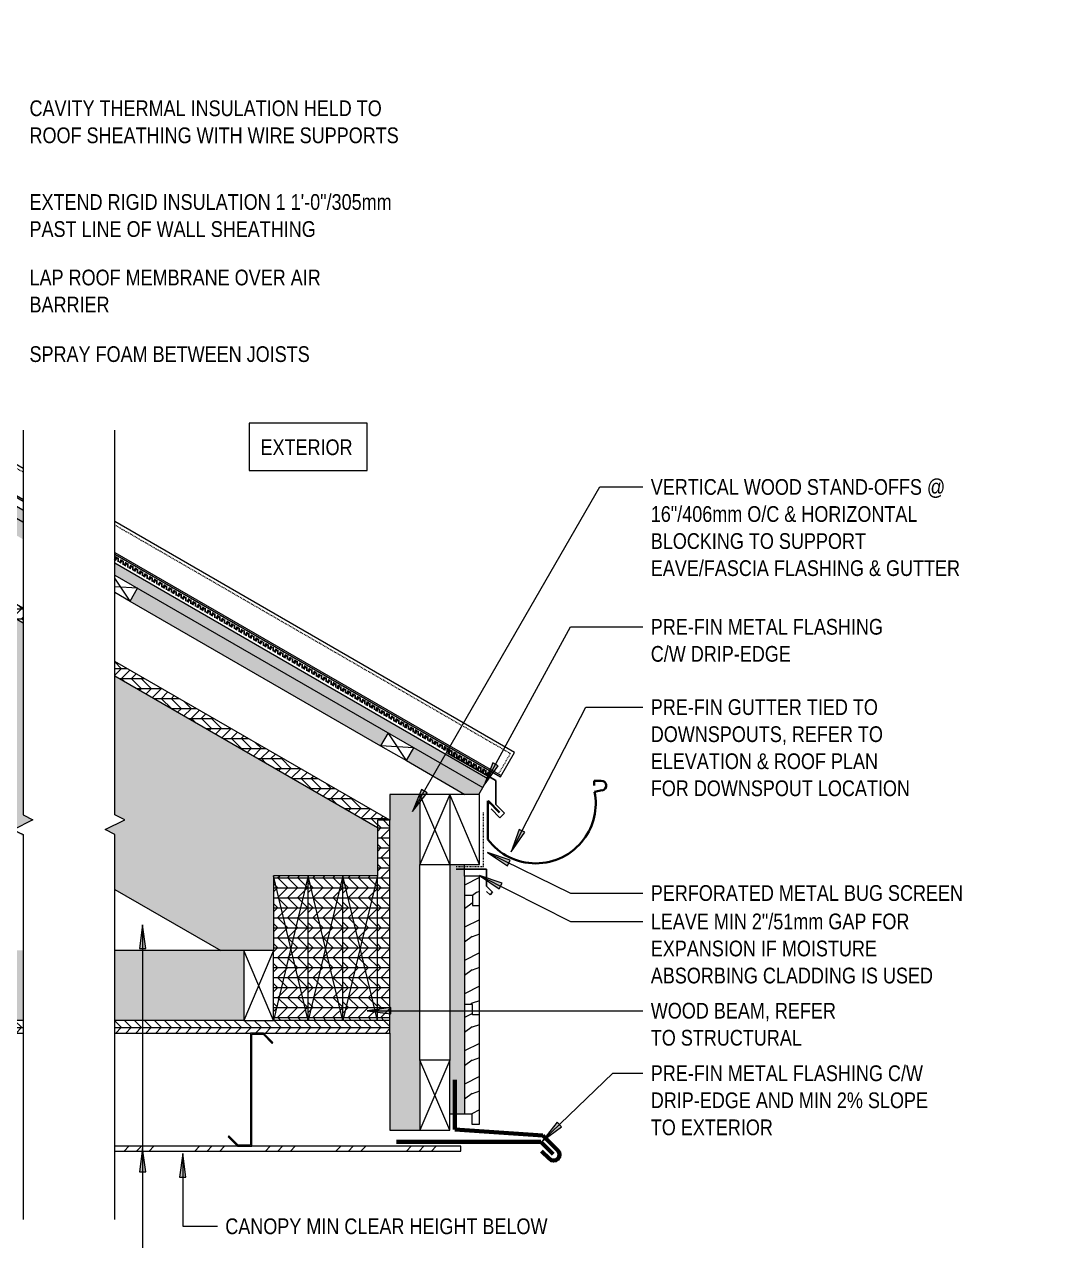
# Model space of a CAD drawing. Header units: millimetres. Extents: x 1380 to 25258, y -161 to 9352.
# Drawn here: x 9813 to 11107, y 1673 to 3220 of the extents above; entities that cross this region are included whole.
import ezdxf

# ---------------------------------------------------------------- set-up
doc = ezdxf.new("R2010")
doc.units = ezdxf.units.MM
doc.linetypes.add('CMHC_Dash - Small', pattern=[2, 1, -1])
doc.linetypes.add('CMHC_Membrane007', pattern=[7, 3, -2, 0, -2])
for name, color, linetype, lineweight in [('A-ANNO-NOTE', 7, 'Continuous', 9), ('A-DETL-GENF', 7, 'Continuous', 18), ('A-DETL-GENF-HDLN', 7, 'CMHC_Dash - Small', 18), ('G-ANNO-TEXT', 7, 'Continuous', 9)]:
    doc.layers.add(name, color=color, linetype=linetype, lineweight=lineweight)
doc.layers.add('A-DETL', color=9, linetype='Continuous', lineweight=18, true_color=0x808080)
doc.styles.add('Arial Narrow_1', font='ARIALN.TTF', dxfattribs={"height": 2})
doc.styles.add('Arial Narrow_2', font='ARIALN.TTF', dxfattribs={"height": 20})

# ---------------------------------------------------------------- blocks, each defined once
blk = doc.blocks.new('CMHC-06_Plywood-Section - 16mm-9400711-SECTION - TYP ENTRY')
at = {"layer": 'A-DETL-GENF', "true_color": 0x808080}
h = blk.add_hatch(dxfattribs=at)
h.set_pattern_fill('FP_30', color=8, style=0, pattern_type=2)
h.set_pattern_definition([(210, (1967.196, 3685.112), (6.3475, -10.994193), []), (165, (1967.196, 3685.112), (-10.994535, -6.347698), [17.953, -17.953]), (255, (1967.196, 3685.112), (-10.994535, -6.347698), [17.953, -17.953])])
h.paths.add_polyline_path([(9.2, 16), (13.9, 8), (0, 0), (403.9, 0), (394.7, 16), (27.7, 16)])
h.paths.add_polyline_path([(529.6, 16), (538.9, 0), (981.8, 0), (981.8, 8.7), (978.1, 6.5), (972.6, 16), (619.1, 16)])
at = {"layer": 'A-DETL-GENF'}
for p, q in [((394.7, 16), (9.2, 16)), ((972.6, 16), (529.6, 16)), ((0, 0), (403.9, 0)), ((538.9, 0), (981.8, 0))]:
    blk.add_line(p, q, dxfattribs=at)
blk = doc.blocks.new('CMHC-06_Plywood-Section - 16mm-9387707-SECTION - TYP ENTRY')
at = {"layer": 'A-DETL-GENF', "true_color": 0x808080}
h = blk.add_hatch(dxfattribs=at)
h.set_pattern_fill('FP_32', color=8, style=0, pattern_type=2)
h.set_pattern_definition([(270, (-1953.199, 3546.198), (12.695, 8e-16), []), (225, (-1953.199, 3546.198), (9e-16, -12.695395), [17.953, -17.953]), (315, (-1953.199, 3546.198), (0, -12.695395), [17.953, -17.953])])
h.paths.add_polyline_path([(0, 16), (0, 0), (254.6, 0), (254.6, 16), (184, 16)])
at = {"layer": 'A-DETL-GENF'}
for p, q in [((254.6, 16), (184, 16)), ((254.6, 0), (254.6, 16)), ((0, 0), (254.6, 0))]:
    blk.add_line(p, q, dxfattribs=at)
blk = doc.blocks.new('LGA-07_Standing Seam Roof-Side - Standard-9406859-SECTION - TYP ENTRY')
at = {"layer": 'A-DETL-GENF'}
for p, q in [((566.2, 0), (0, 0)), ((1851.3, 0), (701.2, 0)), ((566.2, 0), (0, 0)), ((0, 0), (0, -36)), ((0, 0), (0, -36)), ((567.4, -2), (0, -2)), ((1851.3, 0), (701.2, 0)), ((1851.3, -2), (702.4, -2)), ((0, -36), (587, -36)), ((0, -36), (587, -36)), ((722, -36), (1851.3, -36)), ((722, -36), (1851.3, -36))]:
    blk.add_line(p, q, dxfattribs=at)
at = {"layer": 'A-DETL-GENF-HDLN'}
for p, q in [((4, -32), (4, -2)), ((4, -32), (584.7, -32)), ((719.7, -32), (1851.3, -32))]:
    blk.add_line(p, q, dxfattribs=at)
blk = doc.blocks.new('CMHC-06_Wood Stud-Section - 19x38mm-6583815-SECTION - TYP ENTRY')
at = {"layer": 'A-DETL-GENF'}
for p, q in [((0, 19), (0, 0)), ((38, 19), (0, 0)), ((38, 0), (0, 19)), ((38, 0), (38, 19)), ((0, 0), (38, 0))]:
    blk.add_line(p, q, dxfattribs=at)
blk = doc.blocks.new('CMHC-05_Gutter-Section - CMHC-05_Gutter-Section-8267364-SECTION - TYP ENTRY')
at = {"layer": 'A-DETL-GENF', "lineweight": 35}
for p, q in [((135.2, -25.2), (135.2, -19.2)), ((135.2, -19.2), (144.3, -19.2)), ((3.4, -48.2), (0, -44.8)), ((0, -44.8), (0, -94)), ((135.8, -33.3), (145.5, -31.4))]:
    blk.add_line(p, q, dxfattribs=at)
for centre, radius, start, end in [((144.3, -25.4), 6.2, 281.0574, 90), ((60.9, -48), 76.3, 322.9426, 11.0574), ((60.9, -48), 76.3, 217.0574, 322.9426)]:
    blk.add_arc(centre, radius, start, end, dxfattribs=at)
blk = doc.blocks.new('CMHC-06_Wood Stud-Section - 38x89mm-4152890-SECTION - TYP ENTRY')
at = {"layer": 'A-DETL-GENF'}
for p, q in [((38, 89), (0, 89)), ((0, 89), (0, 0)), ((38, 89), (0, 0)), ((38, 0), (0, 89)), ((0, 0), (38, 0))]:
    blk.add_line(p, q, dxfattribs=at)
blk = doc.blocks.new('CMHC-07_Wood Siding Shiplap-Section - 152x19mm-4810162-SECTION - TYP ENTRY')
at = {"layer": 'A-DETL-GENF', "true_color": 0x808080}
h = blk.add_hatch(dxfattribs=at)
h.set_pattern_fill('FP_33', color=8, style=0, pattern_type=2)
h.set_pattern_definition([(216.87, (-3624.271, -1918.15), (126.948849, 84.633227), [21.158, -190.424]), (206.565, (-3598.881, -1930.845), (-42.31628, -42.31576), [47.311, -47.311]), (198.435, (-3598.881, -1952.004), (-84.632315, -42.316727), [26.763, -107.053])])
h.paths.add_polyline_path([(10, 0), (19, 0), (19, 139), (10, 139), (10, 152), (0, 152), (0, 13), (10, 13), (10, 11.7)])
at = {"layer": 'A-DETL-GENF'}
for p, q in [((0, 152), (0, 13)), ((19, 0), (19, 139))]:
    blk.add_line(p, q, dxfattribs=at)
blk = doc.blocks.new('CMHC-06_LVL-Section - 44x184mm-9382369-SECTION - TYP ENTRY')
at = {"layer": 'A-DETL-GENF', "true_color": 0x808080}
h = blk.add_hatch(dxfattribs=at)
h.set_pattern_fill('FP_34', color=8, style=0, pattern_type=2)
h.set_pattern_definition([(0, (-3486.198, -1953.199), (0, 12.695), []), (315, (-3486.198, -1953.199), (12.695395, 0), [17.953, -17.953]), (45, (-3486.198, -1953.199), (12.695395, 0), [17.953, -17.953])])
h.paths.add_polyline_path([(44, 0), (44, 184), (0, 184), (0, 0), (16.6, 0)])
at = {"layer": 'A-DETL-GENF'}
for p, q in [((44, 184), (0, 184)), ((44, 184), (0, 0)), ((44, 0), (0, 184)), ((44, 0), (44, 184))]:
    blk.add_line(p, q, dxfattribs=at)
blk = doc.blocks.new('CMHC-06_LVL-Section - 44x184mm-V9-SECTION - TYP ENTRY')
at = {"layer": 'A-DETL-GENF', "true_color": 0x808080}
h = blk.add_hatch(dxfattribs=at)
h.set_pattern_fill('FP_35', color=8, style=0, pattern_type=2)
h.set_pattern_definition([(0, (-3442.198, -1953.199), (0, 12.695), []), (315, (-3442.198, -1953.199), (12.695395, 0), [17.953, -17.953]), (45, (-3442.198, -1953.199), (12.695395, 0), [17.953, -17.953])])
h.paths.add_polyline_path([(0, 0), (44, 0), (44, 184), (0, 184), (0, 89)])
at = {"layer": 'A-DETL-GENF'}
for p, q in [((44, 184), (0, 184)), ((44, 184), (0, 0)), ((44, 0), (0, 184)), ((44, 0), (44, 184))]:
    blk.add_line(p, q, dxfattribs=at)
blk = doc.blocks.new('CMHC-06_LVL-Section - 44x184mm-V10-SECTION - TYP ENTRY')
at = {"layer": 'A-DETL-GENF', "true_color": 0x808080}
h = blk.add_hatch(dxfattribs=at)
h.set_pattern_fill('FP_36', color=8, style=0, pattern_type=2)
h.set_pattern_definition([(0, (-3398.198, -1953.199), (0, 12.695), []), (315, (-3398.198, -1953.199), (12.695395, 0), [17.953, -17.953]), (45, (-3398.198, -1953.199), (12.695395, 0), [17.953, -17.953])])
h.paths.add_polyline_path([(0, 0), (44, 0), (44, 184), (0, 184), (0, 89)])
at = {"layer": 'A-DETL-GENF'}
for p, q in [((44, 184), (0, 184)), ((0, 184), (0, 89)), ((44, 184), (0, 0)), ((44, 0), (0, 184)), ((44, 0), (44, 184))]:
    blk.add_line(p, q, dxfattribs=at)
blk = doc.blocks.new('CMHC-06_Plywood-Section - 16mm-9401323-SECTION - TYP ENTRY')
at = {"layer": 'A-DETL-GENF', "true_color": 0x808080}
h = blk.add_hatch(dxfattribs=at)
h.set_pattern_fill('FP_37', color=8, style=0, pattern_type=2)
h.set_pattern_definition([(180, (3546.198, 1953.199), (2e-15, -12.695), []), (135, (3546.198, 1953.199), (-12.695395, 9e-16), [17.953, -17.953]), (225, (3546.198, 1953.199), (-12.695395, -9e-16), [17.953, -17.953])])
h.paths.add_polyline_path([(16, 16), (0, 16), (0, 0), (349.8, 0), (349.8, 16), (43.4, 16)])
h.paths.add_polyline_path([(588.9, 16), (466.7, 16), (466.7, 0), (774.3, 0), (774.3, 16), (600.9, 16)])
at = {"layer": 'A-DETL-GENF'}
for p, q in [((160.9, 16), (0, 16)), ((0, 16), (0, 0)), ((349.8, 16), (177.4, 16)), ((600.9, 16), (466.7, 16)), ((774.3, 16), (617.4, 16)), ((774.3, 0), (774.3, 16)), ((0, 0), (148, 0)), ((186, 0), (349.8, 0)), ((466.7, 0), (774.3, 0))]:
    blk.add_line(p, q, dxfattribs=at)
blk = doc.blocks.new('CMHC-06_Wood Stud-Section - 38x89mm-V12-SECTION - TYP ENTRY')
at = {"layer": 'A-DETL-GENF'}
for p, q in [((38, 89), (0, 89)), ((0, 89), (0, 0)), ((38, 89), (0, 0)), ((38, 0), (0, 89)), ((38, 0), (38, 89)), ((0, 0), (38, 0))]:
    blk.add_line(p, q, dxfattribs=at)
blk = doc.blocks.new('CMHC-06_Wood Stud-Section - 19x38mm-V13-SECTION - TYP ENTRY')
at = {"layer": 'A-DETL-GENF'}
for p, q in [((38, 0), (7, 15.5)), ((38, 19), (12.4, 6.2)), ((38, 0), (38, 19)), ((15.9, 0), (38, 0))]:
    blk.add_line(p, q, dxfattribs=at)
blk = doc.blocks.new('CMHC-05_Metal Z-Girt-Section - 144mm-9387504-SECTION - TYP ENTRY')
at = {"layer": 'A-DETL-GENF'}
for p, q in [((45, 144), (27, 144)), ((27, 144), (27, 1.5)), ((28.5, 142.5), (44.4, 142.5)), ((28.5, 0), (28.5, 142.5)), ((44.4, 142.5), (55.9, 130.9)), ((57, 132), (45, 144)), ((55.9, 130.9), (57, 132)), ((1.1, 13.1), (0, 12)), ((0, 12), (12, 0)), ((12.6, 1.5), (1.1, 13.1)), ((12, 0), (28.5, 0)), ((27, 1.5), (12.6, 1.5))]:
    blk.add_line(p, q, dxfattribs=at)
blk = doc.blocks.new('CMHC-07_Wood Siding Shiplap-Section - 152x19mm-V14-SECTION - TYP ENTRY')
at = {"layer": 'A-DETL-GENF', "true_color": 0x808080}
h = blk.add_hatch(dxfattribs=at)
h.set_pattern_fill('FP_41', color=8, style=0, pattern_type=2)
h.set_pattern_definition([(216.87, (-3624.271, -1779.15), (126.948849, 84.633227), [21.158, -190.424]), (206.565, (-3598.881, -1791.845), (-42.31628, -42.31576), [47.311, -47.311]), (198.435, (-3598.881, -1813.004), (-84.632315, -42.316727), [26.763, -107.053])])
h.paths.add_polyline_path([(19, 0), (19, 139), (10, 139), (10, 152), (0, 152), (0, 13), (9, 13), (9, 0)])
at = {"layer": 'A-DETL-GENF'}
for p, q in [((0, 152), (0, 13)), ((10, 152), (0, 152)), ((10, 139), (10, 152)), ((19, 139), (10, 139)), ((19, 0), (19, 139)), ((0, 13), (9, 13)), ((9, 13), (9, 0)), ((9, 0), (19, 0))]:
    blk.add_line(p, q, dxfattribs=at)
blk = doc.blocks.new('CMHC-06_Plywood-Section - 13mm-9403710-SECTION - TYP ENTRY')
at = {"layer": 'A-DETL-GENF', "true_color": 0x808080}
h = blk.add_hatch(dxfattribs=at)
h.set_pattern_fill('FP_43', color=8, style=0, pattern_type=2)
h.set_pattern_definition([(210, (2048.832, 3780.112), (6.3475, -10.994193), []), (165, (2048.832, 3780.112), (-10.994535, -6.347698), [17.953, -17.953]), (255, (2048.832, 3780.112), (-10.994535, -6.347698), [17.953, -17.953])])
h.paths.add_polyline_path([(0, 0), (0, -13), (547.9, -13), (540.4, 0), (13, 0)])
h.paths.add_polyline_path([(675.4, 0), (682.9, -13), (1838.7, -13), (1838.7, 0), (740, 0)])
at = {"layer": 'A-DETL-GENF'}
for p, q in [((540.4, 0), (0, 0)), ((0, 0), (0, -13)), ((1838.7, 0), (675.4, 0)), ((1838.7, -13), (1838.7, 0)), ((0, -13), (547.9, -13)), ((682.9, -13), (1838.7, -13))]:
    blk.add_line(p, q, dxfattribs=at)
blk = doc.blocks.new('CMHC-01_Break Line - Typical-9385879-SECTION - TYP ENTRY')
at = {"layer": 'A-DETL-GENF'}
for p, q in [((-501.9, 0), (-12.5, 0)), ((-12.5, 0), (-6.2, 12.5)), ((-6.2, 12.5), (6.3, -12.5)), ((6.3, -12.5), (12.5, 0)), ((12.5, 0), (501.9, 0))]:
    blk.add_line(p, q, dxfattribs=at)
blk = doc.blocks.new('CMHC-01_Break Line - Typical-V15-SECTION - TYP ENTRY')
at = {"layer": 'A-DETL-GENF'}
for p, q in [((-501.9, 0), (-12.5, 0)), ((-12.5, 0), (-6.2, 12.5)), ((-6.2, 12.5), (6.3, -12.5)), ((6.3, -12.5), (12.5, 0)), ((12.5, 0), (501.9, 0))]:
    blk.add_line(p, q, dxfattribs=at)
blk = doc.blocks.new('CMHC-06_Shim-Section - Typical-9404695-SECTION - TYP ENTRY')
at = {"layer": 'A-DETL-GENF'}
for p, q in [((38, 89), (0, 89)), ((0, 89), (0, 0)), ((38, 0), (0, 89)), ((38, 0), (38, 89)), ((0, 0), (38, 0))]:
    blk.add_line(p, q, dxfattribs=at)
blk = doc.blocks.new('CMHC_Note - Location Label - Exterior-5292430-SECTION - TYP ENTRY')
at = {"layer": 'A-ANNO-NOTE'}
for p, q in [((7.5, 3), (-7.5, 3)), ((-7.5, 3), (-7.5, -3)), ((-7.5, -3), (7.5, -3))]:
    blk.add_line(p, q, dxfattribs=at)
at = {"layer": 'A-ANNO-NOTE', "insert": (-6.05, 0.95), "char_height": 2, "width": 14.5105, "attachment_point": 1, "style": 'Arial Narrow_1', "bg_fill": 3, "box_fill_scale": 1.25, "bg_fill_color": 256, "bg_fill_true_color": 13158600, "bg_fill_transparency": 0}
blk.add_mtext('EXTERIOR', dxfattribs=at)
at = {"layer": 'A-ANNO-NOTE'}
blk.add_line((7.5, -3), (7.5, 3), dxfattribs=at)

msp = doc.modelspace()

# ---------------------------------------------------------------- hatches: boundary and pattern name
at = {"layer": 'A-DETL-GENF', "true_color": 0xffffff}
for points in [[(10315.8, 1813.6), (10315.8, 2240.5), (10277.8, 2240.5), (10277.8, 1813.6)], [(10372.8, 1834.5), (10372.8, 2151.5), (10353.8, 2151.5), (10353.8, 1834.5), (10361.8, 1834.5)]]:
    msp.add_hatch(color=7, dxfattribs=at).paths.add_polyline_path(points)
at = {"layer": 'A-DETL-GENF', "true_color": 0x808080}
h = msp.add_hatch(dxfattribs=at)
h.set_pattern_fill('FP_16', color=8, style=0, pattern_type=2)
h.set_pattern_definition([(216.87, (6748.566, 42.316), (126.948849, 84.633227), [21.158, -190.424]), (206.565, (6773.955, 29.621), (-42.31628, -42.31576), [47.311, -47.311]), (198.435, (6773.955, 8.463), (-84.632315, -42.316727), [26.763, -107.053])])
h.paths.add_polyline_path([(10391.8, 2099.5), (10391.8, 2136.5), (10372.8, 2136.5), (10372.8, 2112.5), (10382.8, 2112.5), (10382.8, 2099.5), (10388.2, 2099.5)])
at = {"layer": 'A-DETL-GENF', "true_color": 0xffffff}
h = msp.add_hatch(color=7, dxfattribs=at)
h.paths.add_polyline_path([(9503.5, 1953.2), (9811.2, 1953.2), (9811.2, 2042.2), (9503.5, 2042.2)])
h.paths.add_polyline_path([(9928, 1953.2), (10091.8, 1953.2), (10091.8, 2042.2), (9928, 2042.2), (9928, 2003.4)])
at = {"layer": 'A-DETL-GENF', "true_color": 0x808080}
h = msp.add_hatch(dxfattribs=at)
h.set_pattern_fill('FP_38', color=8, style=0, pattern_type=2)
h.set_pattern_definition([(45, (6731.64, 0), (-44.9013, 44.9013), []), (45, (6747.514, 0), (0, 89.8026), []), (45, (6715.764, 0), (0, 89.8026), [])])
h.paths.add_polyline_path([(10277.8, 1787.2), (10368.1, 1787.2), (10368.1, 1793.2), (9928, 1793.2), (9928, 1787.2), (10234.4, 1787.2)])
h.paths.add_polyline_path([(9554.5, 1787.2), (9811.2, 1787.2), (9811.2, 1793.2), (9554.5, 1793.2)])
at = {"layer": 'G-ANNO-TEXT'}
for points in [[(10397.6, 2252.5), (10415.5, 2276.9), (10408.5, 2280.7)], [(10306.5, 2218.8), (10325, 2242.8), (10318.1, 2246.7)], [(10431.9, 2167.5), (10449.2, 2192.4), (10442.2, 2196)], [(10402.1, 2166.6), (10427.4, 2149.9), (10430.8, 2157)], [(9963.2, 2074.7), (9959.3, 2044.7), (9967.2, 2044.7)], [(10249, 1965.6), (10279, 1961.7), (10279, 1969.6)], [(10471.8, 1800.2), (10496.2, 1818.1), (10490.7, 1823.8)], [(9963.2, 1790.6), (9959.3, 1760.6), (9967.2, 1760.6)], [(10014.2, 1784), (10010.2, 1754), (10018.1, 1754)]]:
    msp.add_hatch(color=256, dxfattribs=at).paths.add_polyline_path(points)
at = {"layer": 'G-ANNO-TEXT', "true_color": 0xff0000}
msp.add_hatch(color=1, dxfattribs=at).paths.add_polyline_path([(10391.9, 2137.7), (10416.8, 2120.6), (10420.4, 2127.7)])

# ---------------------------------------------------------------- linework, layer by layer
at = {"layer": 'A-DETL', "color": 5, "linetype": 'CMHC_Membrane007', "lineweight": 70, "true_color": 0x0000ff}
msp.add_line((9928, 2541.2), (10404.1, 2266.4), dxfattribs=at)
at = {"layer": 'A-DETL', "color": 7}
for p, q in [((9947.2, 2486.5), (10265.9, 2302.5)), ((10298.8, 2283.5), (10373.1, 2240.5)), ((10391, 2240.5), (10396, 2249.3)), ((10315.8, 2240.5), (10277.8, 2240.5)), ((10277.8, 2240.5), (10277.8, 2207.8)), ((10315.8, 1902.6), (10315.8, 2151.5)), ((10353.8, 2151.5), (10353.8, 1902.6)), ((10372.8, 2136.5), (10372.8, 2151.5)), ((10391.8, 2136.5), (10372.8, 2136.5)), ((10372.8, 2136.5), (10372.8, 2112.5)), ((10391.8, 2099.5), (10391.8, 2136.5)), ((9928, 2119.9), (10062.7, 2042.2)), ((10372.8, 2112.5), (10382.8, 2112.5)), ((10382.8, 2112.5), (10382.8, 2099.5)), ((10382.8, 2099.5), (10391.8, 2099.5)), ((10091.8, 2042.2), (9928, 2042.2)), ((10277.8, 1937.2), (10277.8, 1813.6)), ((10353.8, 1834.5), (10372.8, 1834.5)), ((10277.8, 1813.6), (10315.8, 1813.6)), ((10084, 1793.2), (9928, 1793.2)), ((9928, 1787.2), (10368.1, 1787.2)), ((10368.1, 1793.2), (10102, 1793.2)), ((10368.1, 1787.2), (10368.1, 1793.2))]:
    msp.add_line(p, q, dxfattribs=at)
at = {"layer": 'A-DETL', "color": 7, "lineweight": 25}
for p, q in [((10351, 2292.9), (10412.4, 2258.1)), ((10412.4, 2258.1), (10412.4, 2227.9)), ((10412.4, 2227.9), (10423.6, 2216.8)), ((10417.8, 2211), (10406.7, 2222.2)), ((10423.6, 2216.8), (10417.8, 2211)), ((10400.7, 2145.4), (10362, 2145.4)), ((10400.7, 2145.4), (10400.7, 2123.8)), ((10400.7, 2123.8), (10408.4, 2116.1)), ((10405.2, 2112.9), (10400.7, 2117.3)), ((10408.4, 2116.1), (10405.2, 2112.9))]:
    msp.add_line(p, q, dxfattribs=at)
at = {"layer": 'A-DETL', "color": 7, "lineweight": 35}
msp.add_line((10403.1, 2231.9), (10417.3, 2217.7), dxfattribs=at)
at = {"layer": 'A-DETL', "color": 7, "linetype": 'CMHC_Dash - Small'}
for p, q in [((10397, 2148.8), (10397, 2218.8)), ((10362, 2148.8), (10397, 2148.8))]:
    msp.add_line(p, q, dxfattribs=at)
at = {"layer": 'A-DETL', "color": 7, "lineweight": 70}
for p, q in [((10360.4, 1814.6), (10360.4, 1877.6)), ((10360.4, 1814.6), (10472.5, 1806.9)), ((10286, 1798.7), (10469.9, 1798.7)), ((10469.9, 1798.7), (10485.6, 1783)), ((10472.5, 1806.9), (10491.4, 1788)), ((10480.6, 1777.2), (10470.8, 1786.9))]:
    msp.add_line(p, q, dxfattribs=at)
msp.add_arc((10486, 1782.6), 7.65, 225, 45, dxfattribs=at)
at = {"layer": 'G-ANNO-TEXT'}
for p, q in [((10306.5, 2218.8), (10544.9, 2631.5)), ((10397.6, 2252.5), (10507.5, 2453.7)), ((10431.9, 2167.5), (10526.9, 2351.6)), ((10408.5, 2280.7), (10397.6, 2252.5)), ((10397.6, 2252.5), (10415.5, 2276.9)), ((10415.5, 2276.9), (10408.5, 2280.7)), ((10318.1, 2246.7), (10306.5, 2218.8)), ((10306.5, 2218.8), (10325, 2242.8)), ((10325, 2242.8), (10318.1, 2246.7)), ((10442.2, 2196), (10431.9, 2167.5)), ((10431.9, 2167.5), (10449.2, 2192.4)), ((10449.2, 2192.4), (10442.2, 2196)), ((10402.1, 2166.6), (10427.4, 2149.9)), ((10430.8, 2157), (10402.1, 2166.6)), ((10402.1, 2166.6), (10507.5, 2115.2)), ((10427.4, 2149.9), (10430.8, 2157)), ((9963.2, 2074.7), (9959.3, 2044.7)), ((9967.2, 2044.7), (9963.2, 2074.7)), ((9963.2, 2074.7), (9963.2, 1555.3)), ((9959.3, 2044.7), (9967.2, 2044.7)), ((10279, 1969.6), (10249, 1965.6)), ((10249, 1965.6), (10279, 1961.7)), ((10279, 1961.7), (10279, 1969.6)), ((10471.8, 1800.2), (10561.5, 1886.1)), ((10490.7, 1823.8), (10471.8, 1800.2)), ((10471.8, 1800.2), (10496.2, 1818.1)), ((10496.2, 1818.1), (10490.7, 1823.8)), ((9963.2, 1790.6), (9959.3, 1760.6)), ((9967.2, 1760.6), (9963.2, 1790.6)), ((9963.2, 1790.6), (9963.2, 1555.3)), ((10014.2, 1784), (10010.2, 1754)), ((10018.1, 1754), (10014.2, 1784)), ((10014.2, 1784), (10014.2, 1691.5)), ((9959.3, 1760.6), (9967.2, 1760.6)), ((10010.2, 1754), (10018.1, 1754))]:
    msp.add_line(p, q, dxfattribs=at)
at = {"layer": 'G-ANNO-TEXT', "color": 1, "true_color": 0xff0000}
for p, q in [((10391.9, 2137.7), (10416.8, 2120.6)), ((10420.4, 2127.7), (10391.9, 2137.7)), ((10391.9, 2137.7), (10507.5, 2079.1)), ((10416.8, 2120.6), (10420.4, 2127.7))]:
    msp.add_line(p, q, dxfattribs=at)

# ---------------------------------------------------------------- block references
at = {"layer": 'A-DETL-GENF'}
for name, p, rotation in [('CMHC-06_Plywood-Section - 16mm-9400711-SECTION - TYP ENTRY', (10277.8, 2207.8), 149.9999999999998), ('CMHC-01_Break Line - Typical-V15-SECTION - TYP ENTRY', (9811.2, 2202), 269.9999999999995), ('CMHC-01_Break Line - Typical-9385879-SECTION - TYP ENTRY', (9928, 2202), 89.9999999999999), ('CMHC-06_Wood Stud-Section - 19x38mm-V13-SECTION - TYP ENTRY', (9914.3, 2505.5), 330.0000000000001), ('CMHC-06_Wood Stud-Section - 19x38mm-6583815-SECTION - TYP ENTRY', (10265.9, 2302.5), 330.0000000000001), ('CMHC-06_Plywood-Section - 16mm-9387707-SECTION - TYP ENTRY', (10277.8, 1953.2), 89.99999999999991), ('CMHC-06_Plywood-Section - 16mm-9401323-SECTION - TYP ENTRY', (10277.8, 1953.2), 180), ('CMHC-05_Metal Z-Girt-Section - 144mm-9387504-SECTION - TYP ENTRY', (10129, 1937.2), 180)]:
    msp.add_blockref(name, p, dxfattribs=dict(at, rotation=rotation))
for name, p in [('CMHC-05_Gutter-Section - CMHC-05_Gutter-Section-8267364-SECTION - TYP ENTRY', (10402.4, 2277.2)), ('CMHC-06_Wood Stud-Section - 38x89mm-4152890-SECTION - TYP ENTRY', (10315.8, 2151.5)), ('CMHC-06_Shim-Section - Typical-9404695-SECTION - TYP ENTRY', (10353.8, 2151.5)), ('CMHC-06_LVL-Section - 44x184mm-V10-SECTION - TYP ENTRY', (10129.8, 1953.2)), ('CMHC-06_LVL-Section - 44x184mm-V9-SECTION - TYP ENTRY', (10173.8, 1953.2)), ('CMHC-06_LVL-Section - 44x184mm-9382369-SECTION - TYP ENTRY', (10217.8, 1953.2)), ('CMHC-07_Wood Siding Shiplap-Section - 152x19mm-4810162-SECTION - TYP ENTRY', (10372.8, 1960.5)), ('CMHC-06_Wood Stud-Section - 38x89mm-V12-SECTION - TYP ENTRY', (10091.8, 1953.2)), ('CMHC-07_Wood Siding Shiplap-Section - 152x19mm-V14-SECTION - TYP ENTRY', (10372.8, 1821.5)), ('CMHC-06_Wood Stud-Section - 38x89mm-V12-SECTION - TYP ENTRY', (10315.8, 1813.6))]:
    msp.add_blockref(name, p, dxfattribs=at)

# ---------------------------------------------------------------- texts
at = {"layer": 'G-ANNO-TEXT', "char_height": 20, "attachment_point": 1, "style": 'Arial Narrow_2', "bg_fill": 3, "box_fill_scale": 1.25, "bg_fill_color": 256, "bg_fill_true_color": 13158600, "bg_fill_transparency": 0}
for s, insert, width in [('CAVITY THERMAL INSULATION HELD TO ', (9819.4, 3123), 563.586), ('EXTEND RIGID INSULATION 1 1\'-0"/305mm ', (9819.4, 3003.8), 579.62), ('LAP ROOF MEMBRANE OVER AIR ', (9819.4, 2907.8), 464.177), ('SPRAY FOAM BETWEEN JOISTS', (9819.4, 2810.4), 444.135), ('VERTICAL WOOD STAND-OFFS @ ', (10609.6, 2641.5), 472.194), ('PRE-FIN METAL FLASHING ', (10609.6, 2463.7), 367.975), ('PRE-FIN GUTTER TIED TO ', (10609.6, 2361.6), 366.371), ('WOOD BEAM, REFER ', (10609.6, 1975.6), 299.029), ('PRE-FIN METAL FLASHING C/W ', (10609.6, 1896.1), 437.721), ('CANOPY MIN CLEAR HEIGHT BELOW ', (10068.4, 1701.5), 514.683)]:
    msp.add_mtext(s, dxfattribs=dict(at, insert=insert, width=width))
at = {"layer": 'G-ANNO-TEXT', "color": 1, "true_color": 0xff0000, "insert": (10609.6, 2089.1), "char_height": 20, "width": 416.877, "attachment_point": 1, "style": 'Arial Narrow_2', "bg_fill": 3, "box_fill_scale": 1.25, "bg_fill_color": 256, "bg_fill_true_color": 13158600, "bg_fill_transparency": 0}
msp.add_mtext('LEAVE MIN 2"/51mm GAP FOR ', dxfattribs=at)

# ---------------------------------------------------------------- next in the draw order: linework, layer by layer
at = {"layer": 'G-ANNO-TEXT'}
for p, q in [((10544.9, 2631.5), (10599.6, 2631.5)), ((10507.5, 2453.7), (10599.6, 2453.7)), ((10526.9, 2351.6), (10599.6, 2351.6)), ((10249, 1965.6), (10599.6, 1965.6)), ((10561.5, 1886.1), (10599.6, 1886.1)), ((10014.2, 1691.5), (10058.4, 1691.5))]:
    msp.add_line(p, q, dxfattribs=at)
at = {"layer": 'G-ANNO-TEXT', "color": 1, "true_color": 0xff0000}
msp.add_line((10507.5, 2079.1), (10599.6, 2079.1), dxfattribs=at)

# ---------------------------------------------------------------- next in the draw order: texts
at = {"layer": 'G-ANNO-TEXT', "char_height": 20, "attachment_point": 1, "style": 'Arial Narrow_2', "bg_fill": 3, "box_fill_scale": 1.25, "bg_fill_color": 256, "bg_fill_true_color": 13158600, "bg_fill_transparency": 0}
for s, insert, width in [('ROOF SHEATHING WITH WIRE SUPPORTS', (9819.4, 3088.6), 580.422), ('PAST LINE OF WALL SHEATHING', (9819.4, 2969.4), 452.953), ('BARRIER', (9819.4, 2873.4), 125.865), ('16"/406mm O/C & HORIZONTAL ', (10609.6, 2607.1), 428.101), ('C/W DRIP-EDGE', (10609.6, 2429.3), 219.662), ('DOWNSPOUTS, REFER TO ', (10609.6, 2327.2), 372.785), ('PERFORATED METAL BUG SCREEN', (10609.6, 2125.2), 492.236), ('TO STRUCTURAL', (10609.6, 1941.2), 237.299), ('DRIP-EDGE AND MIN 2% SLOPE ', (10609.6, 1861.7), 444.135)]:
    msp.add_mtext(s, dxfattribs=dict(at, insert=insert, width=width))
at = {"layer": 'G-ANNO-TEXT', "color": 1, "true_color": 0xff0000, "insert": (10609.6, 2054.7), "char_height": 20, "width": 364.768, "attachment_point": 1, "style": 'Arial Narrow_2', "bg_fill": 3, "box_fill_scale": 1.25, "bg_fill_color": 256, "bg_fill_true_color": 13158600, "bg_fill_transparency": 0}
msp.add_mtext('EXPANSION IF MOISTURE ', dxfattribs=at)

# ---------------------------------------------------------------- next in the draw order: hatches: boundary and pattern name
at = {"layer": 'A-DETL-GENF', "true_color": 0xffffff}
h = msp.add_hatch(color=7, dxfattribs=at)
h.paths.add_polyline_path([(10373.1, 2240.5), (10391, 2240.5), (10396, 2249.3), (10308.3, 2299.9), (10298.8, 2283.5), (10363.8, 2245.9)])
h.paths.add_polyline_path([(10265.9, 2302.5), (10275.4, 2318.9), (9956.7, 2502.9), (9947.2, 2486.5), (10261.8, 2304.8)])
h.paths.add_polyline_path([(9811.2, 2565), (9811.2, 2586.9), (9605.1, 2705.9), (9595.6, 2689.5), (9733.7, 2609.7)])
h.paths.add_polyline_path([(9562.7, 2708.5), (9572.2, 2724.9), (9253.5, 2908.9), (9244, 2892.5), (9427.5, 2786.5)])
h.paths.add_polyline_path([(9211, 2911.5), (9220.5, 2927.9), (8901.9, 3111.9), (8892.4, 3095.5), (9149, 2947.3)])
h.paths.add_polyline_path([(8859.4, 3114.5), (8868.9, 3130.9), (8803.7, 3168.6), (8794.2, 3152.1), (8858.3, 3115.1)])
h = msp.add_hatch(color=7, dxfattribs=at)
h.paths.add_polyline_path([(10091.8, 2042.2), (10129.8, 2042.2), (10129.8, 2137.2), (10261.8, 2137.2), (10261.8, 2198.6), (9928, 2391.3), (9928, 2214.5), (9940.5, 2208.3), (9915.5, 2195.8), (9928, 2189.5), (9928, 2119.9), (10062.7, 2042.2)])
h.paths.add_polyline_path([(9811.2, 2187.4), (9811.2, 2189.5), (9798.7, 2195.8), (9823.7, 2208.3), (9811.2, 2214.5), (9811.2, 2458.8), (9427.5, 2680.2), (9427.5, 2408.9), (9810.1, 2188)])
h.paths.add_polyline_path([(9331.5, 2464.3), (9373.5, 2464.3), (9373.5, 2648.3), (9411.5, 2648.3), (9411.5, 2689.5), (8748.2, 3072.5), (8729.7, 3040.4), (8737.4, 3028.8), (8709.5, 3030.4), (8717.2, 3018.8), (8630.7, 2869), (9295.5, 2485.1)])

# ---------------------------------------------------------------- next in the draw order: linework, layer by layer
at = {"layer": 'G-ANNO-TEXT'}
msp.add_line((10507.5, 2115.2), (10599.6, 2115.2), dxfattribs=at)

# ---------------------------------------------------------------- next in the draw order: block references
at = {"layer": 'A-DETL-GENF'}
for name, p, rotation in [('LGA-07_Standing Seam Roof-Side - Standard-9406859-SECTION - TYP ENTRY', (10418.4, 2262.9), 150.0000000000004), ('CMHC-06_Plywood-Section - 13mm-9403710-SECTION - TYP ENTRY', (10396, 2249.3), 149.9999999999999)]:
    msp.add_blockref(name, p, dxfattribs=dict(at, rotation=rotation))

# ---------------------------------------------------------------- next in the draw order: texts
at = {"layer": 'G-ANNO-TEXT', "char_height": 20, "attachment_point": 1, "style": 'Arial Narrow_2', "bg_fill": 3, "box_fill_scale": 1.25, "bg_fill_color": 256, "bg_fill_true_color": 13158600, "bg_fill_transparency": 0}
for s, insert, width in [('BLOCKING TO SUPPORT ', (10609.6, 2572.7), 346.329), ('ELEVATION & ROOF PLAN ', (10609.6, 2292.8), 367.173), ('TO EXTERIOR', (10609.6, 1827.3), 192.405)]:
    msp.add_mtext(s, dxfattribs=dict(at, insert=insert, width=width))
at = {"layer": 'G-ANNO-TEXT', "color": 1, "true_color": 0xff0000, "insert": (10609.6, 2020.3), "char_height": 20, "width": 451.35, "attachment_point": 1, "style": 'Arial Narrow_2', "bg_fill": 3, "box_fill_scale": 1.25, "bg_fill_color": 256, "bg_fill_true_color": 13158600, "bg_fill_transparency": 0}
msp.add_mtext('ABSORBING CLADDING IS USED ', dxfattribs=at)

# ---------------------------------------------------------------- next in the draw order: block references
at = {"layer": 'A-ANNO-NOTE', "xscale": 10, "yscale": 10, "zscale": 10}
msp.add_blockref('CMHC_Note - Location Label - Exterior-5292430-SECTION - TYP ENTRY', (10173.7, 2682.5), dxfattribs=at)

# ---------------------------------------------------------------- next in the draw order: texts
at = {"layer": 'G-ANNO-TEXT', "char_height": 20, "attachment_point": 1, "style": 'Arial Narrow_2', "bg_fill": 3, "box_fill_scale": 1.25, "bg_fill_color": 256, "bg_fill_true_color": 13158600, "bg_fill_transparency": 0}
for s, insert, width in [('EAVE/FASCIA FLASHING & GUTTER', (10609.6, 2538.3), 489.831), ('FOR DOWNSPOUT LOCATION', (10609.6, 2258.4), 405.654)]:
    msp.add_mtext(s, dxfattribs=dict(at, insert=insert, width=width))

doc.saveas('drawing.dxf')
